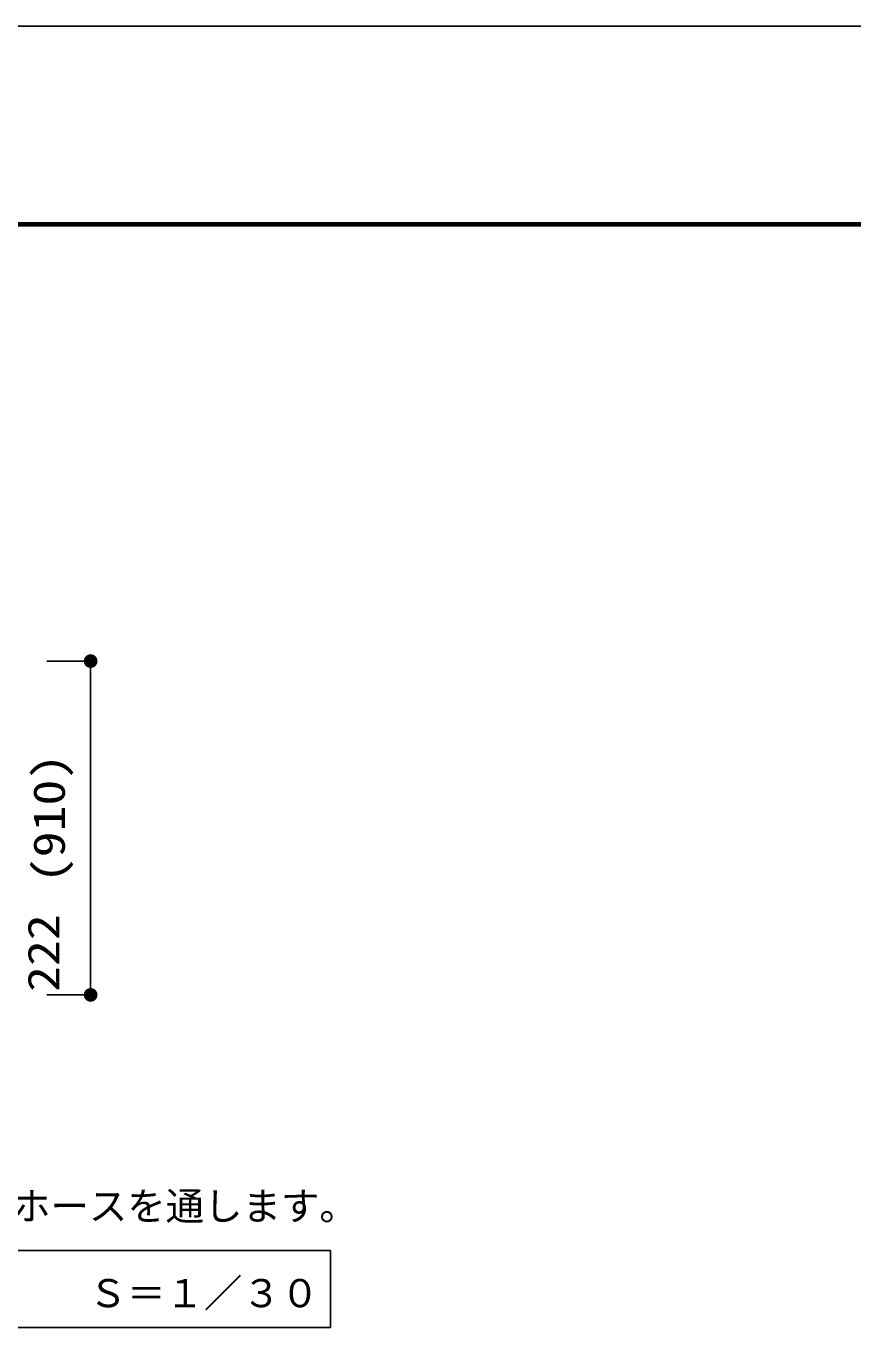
# Model space of a CAD drawing. Units: millimetres, scale not verified. Extents: x -23133 to 8910, y -6308 to 6308.
# Drawn here: x 1910 to 4170, y 2735 to 6308 of the extents above; entities that cross this region are included whole.
import ezdxf
from ezdxf.enums import TextEntityAlignment as Align

# ---------------------------------------------------------------- set-up
doc = ezdxf.new("R2010")
doc.units = ezdxf.units.MM
doc.header["$LTSCALE"] = 30
for name, color, linetype, lineweight in [('0-D_07', 3, 'Continuous', 25), ('1-5_00クル-フ-6寸法', 132, 'Continuous', 25), ('1-9_図面枠', 7, 'Continuous', 25), ('1-A_Axis_waku', 7, 'Continuous', 25)]:
    doc.layers.add(name, color=color, linetype=linetype, lineweight=lineweight)
doc.styles.add('ＭＳ ゴシック', font='')
doc.styles.get('ＭＳ ゴシック').set_extended_font_data('MS Gothic')

msp = doc.modelspace()

# ---------------------------------------------------------------- linework, layer by layer
at = {"layer": '0-D_07'}
for p, q in [((2741.52, 2962.08), (-438.02, 2962.08)), ((2741.52, 2752.07), (2741.52, 2962.08)), ((2741.52, 2752.07), (-438.02, 2752.07))]:
    msp.add_line(p, q, dxfattribs=at)
at = {"layer": '1-5_00クル-フ-6寸法', "color": 4}
for p, q in [((1966.34, 4572.71), (2086.34, 4572.71)), ((2086.34, 3660.71), (2086.34, 4572.71)), ((1966.34, 3660.71), (2086.34, 3660.71))]:
    msp.add_line(p, q, dxfattribs=at)
at = {"layer": '1-5_00クル-フ-6寸法'}
for points in [[(2086.34, 4572.71), (2067.63, 4573.89), (2067.93, 4576.23)], [(2086.34, 4572.71), (2067.63, 4571.54), (2067.63, 4573.89)], [(2086.34, 4572.71), (2067.93, 4576.23), (2068.51, 4578.51)], [(2086.34, 4572.71), (2068.51, 4578.51), (2069.38, 4580.7)], [(2086.34, 4572.71), (2069.38, 4580.7), (2070.51, 4582.76)], [(2086.34, 4572.71), (2070.51, 4582.76), (2071.9, 4584.66)], [(2086.34, 4572.71), (2071.9, 4584.66), (2073.51, 4586.38)], [(2086.34, 4572.71), (2073.51, 4586.38), (2075.32, 4587.88)], [(2086.34, 4572.71), (2075.32, 4587.88), (2077.31, 4589.14)], [(2086.34, 4572.71), (2077.31, 4589.14), (2079.44, 4590.15)], [(2086.34, 4572.71), (2079.44, 4590.15), (2081.68, 4590.87)], [(2086.34, 4572.71), (2081.68, 4590.87), (2083.99, 4591.31)], [(2086.34, 4572.71), (2083.99, 4591.31), (2086.34, 4591.46)], [(2086.34, 4572.71), (2086.34, 4591.46), (2088.69, 4591.31)], [(2086.34, 4572.71), (2088.69, 4591.31), (2091.01, 4590.87)], [(2086.34, 4572.71), (2091.01, 4590.87), (2093.25, 4590.15)], [(2086.34, 4572.71), (2093.25, 4590.15), (2095.38, 4589.14)], [(2086.34, 4572.71), (2095.38, 4589.14), (2097.37, 4587.88)], [(2086.34, 4572.71), (2097.37, 4587.88), (2099.18, 4586.38)], [(2086.34, 4572.71), (2099.18, 4586.38), (2100.79, 4584.66)], [(2086.34, 4572.71), (2100.79, 4584.66), (2102.18, 4582.76)], [(2086.34, 4572.71), (2102.18, 4582.76), (2103.31, 4580.7)], [(2086.34, 4572.71), (2103.31, 4580.7), (2104.18, 4578.51)], [(2086.34, 4572.71), (2104.18, 4578.51), (2104.76, 4576.23)], [(2086.34, 4572.71), (2104.76, 4576.23), (2105.06, 4573.89)], [(2086.34, 4572.71), (2105.06, 4573.89), (2105.06, 4571.54)], [(2086.34, 4572.71), (2067.93, 4569.2), (2067.63, 4571.54)], [(2086.34, 4572.71), (2068.51, 4566.92), (2067.93, 4569.2)], [(2086.34, 4572.71), (2069.38, 4564.73), (2068.51, 4566.92)], [(2086.34, 4572.71), (2070.51, 4562.67), (2069.38, 4564.73)], [(2086.34, 4572.71), (2071.9, 4560.76), (2070.51, 4562.67)], [(2086.34, 4572.71), (2073.51, 4559.04), (2071.9, 4560.76)], [(2086.34, 4572.71), (2075.32, 4557.54), (2073.51, 4559.04)], [(2086.34, 4572.71), (2077.31, 4556.28), (2075.32, 4557.54)], [(2086.34, 4572.71), (2079.44, 4555.28), (2077.31, 4556.28)], [(2086.34, 4572.71), (2081.68, 4554.55), (2079.44, 4555.28)], [(2086.34, 4572.71), (2083.99, 4554.11), (2081.68, 4554.55)], [(2086.34, 4572.71), (2086.34, 4553.96), (2083.99, 4554.11)], [(2086.34, 4572.71), (2088.69, 4554.11), (2086.34, 4553.96)], [(2086.34, 4572.71), (2091.01, 4554.55), (2088.69, 4554.11)], [(2086.34, 4572.71), (2093.25, 4555.28), (2091.01, 4554.55)], [(2086.34, 4572.71), (2095.38, 4556.28), (2093.25, 4555.28)], [(2086.34, 4572.71), (2097.37, 4557.54), (2095.38, 4556.28)], [(2086.34, 4572.71), (2099.18, 4559.04), (2097.37, 4557.54)], [(2086.34, 4572.71), (2100.79, 4560.76), (2099.18, 4559.04)], [(2086.34, 4572.71), (2102.18, 4562.67), (2100.79, 4560.76)], [(2086.34, 4572.71), (2103.31, 4564.73), (2102.18, 4562.67)], [(2086.34, 4572.71), (2104.18, 4566.92), (2103.31, 4564.73)], [(2086.34, 4572.71), (2104.76, 4569.2), (2104.18, 4566.92)], [(2086.34, 4572.71), (2105.06, 4571.54), (2104.76, 4569.2)], [(2086.34, 3660.71), (2067.63, 3661.89), (2067.93, 3664.23)], [(2086.34, 3660.71), (2067.63, 3659.54), (2067.63, 3661.89)], [(2086.34, 3660.71), (2067.93, 3657.2), (2067.63, 3659.54)], [(2086.34, 3660.71), (2067.93, 3664.23), (2068.51, 3666.51)], [(2086.34, 3660.71), (2068.51, 3654.92), (2067.93, 3657.2)], [(2086.34, 3660.71), (2068.51, 3666.51), (2069.38, 3668.7)], [(2086.34, 3660.71), (2069.38, 3652.73), (2068.51, 3654.92)], [(2086.34, 3660.71), (2069.38, 3668.7), (2070.51, 3670.76)], [(2086.34, 3660.71), (2070.51, 3650.67), (2069.38, 3652.73)], [(2086.34, 3660.71), (2070.51, 3670.76), (2071.9, 3672.66)], [(2086.34, 3660.71), (2071.9, 3648.76), (2070.51, 3650.67)], [(2086.34, 3660.71), (2071.9, 3672.66), (2073.51, 3674.38)], [(2086.34, 3660.71), (2073.51, 3647.04), (2071.9, 3648.76)], [(2086.34, 3660.71), (2073.51, 3674.38), (2075.32, 3675.88)], [(2086.34, 3660.71), (2075.32, 3645.54), (2073.51, 3647.04)], [(2086.34, 3660.71), (2075.32, 3675.88), (2077.31, 3677.14)], [(2086.34, 3660.71), (2077.31, 3644.28), (2075.32, 3645.54)], [(2086.34, 3660.71), (2077.31, 3677.14), (2079.44, 3678.15)], [(2086.34, 3660.71), (2079.44, 3643.28), (2077.31, 3644.28)], [(2086.34, 3660.71), (2079.44, 3678.15), (2081.68, 3678.87)], [(2086.34, 3660.71), (2081.68, 3642.55), (2079.44, 3643.28)], [(2086.34, 3660.71), (2081.68, 3678.87), (2083.99, 3679.31)], [(2086.34, 3660.71), (2083.99, 3642.11), (2081.68, 3642.55)], [(2086.34, 3660.71), (2083.99, 3679.31), (2086.34, 3679.46)], [(2086.34, 3660.71), (2086.34, 3641.96), (2083.99, 3642.11)], [(2086.34, 3660.71), (2086.34, 3679.46), (2088.69, 3679.31)], [(2086.34, 3660.71), (2088.69, 3679.31), (2091.01, 3678.87)], [(2086.34, 3660.71), (2091.01, 3678.87), (2093.25, 3678.15)], [(2086.34, 3660.71), (2093.25, 3678.15), (2095.38, 3677.14)], [(2086.34, 3660.71), (2095.38, 3677.14), (2097.37, 3675.88)], [(2086.34, 3660.71), (2097.37, 3675.88), (2099.18, 3674.38)], [(2086.34, 3660.71), (2099.18, 3674.38), (2100.79, 3672.66)], [(2086.34, 3660.71), (2100.79, 3672.66), (2102.18, 3670.76)], [(2086.34, 3660.71), (2102.18, 3670.76), (2103.31, 3668.7)], [(2086.34, 3660.71), (2103.31, 3668.7), (2104.18, 3666.51)], [(2086.34, 3660.71), (2104.18, 3666.51), (2104.76, 3664.23)], [(2086.34, 3660.71), (2104.76, 3664.23), (2105.06, 3661.89)], [(2086.34, 3660.71), (2105.06, 3661.89), (2105.06, 3659.54)], [(2086.34, 3660.71), (2088.69, 3642.11), (2086.34, 3641.96)], [(2086.34, 3660.71), (2091.01, 3642.55), (2088.69, 3642.11)], [(2086.34, 3660.71), (2093.25, 3643.28), (2091.01, 3642.55)], [(2086.34, 3660.71), (2095.38, 3644.28), (2093.25, 3643.28)], [(2086.34, 3660.71), (2097.37, 3645.54), (2095.38, 3644.28)], [(2086.34, 3660.71), (2099.18, 3647.04), (2097.37, 3645.54)], [(2086.34, 3660.71), (2100.79, 3648.76), (2099.18, 3647.04)], [(2086.34, 3660.71), (2102.18, 3650.67), (2100.79, 3648.76)], [(2086.34, 3660.71), (2103.31, 3652.73), (2102.18, 3650.67)], [(2086.34, 3660.71), (2104.18, 3654.92), (2103.31, 3652.73)], [(2086.34, 3660.71), (2104.76, 3657.2), (2104.18, 3654.92)], [(2086.34, 3660.71), (2105.06, 3659.54), (2104.76, 3657.2)]]:
    msp.add_solid(points, dxfattribs=at)
at = {"layer": '1-9_図面枠'}
msp.add_lwpolyline([(-8910, -6307.5), (-8910, 6307.5), (8910, 6307.5), (8910, -6307.5)], close=True, dxfattribs=at)
at = {"layer": '1-A_Axis_waku'}
for p, q in [((-7778.4, 5769.9), (8408.4, 5769.9)), ((-7777.8, 5769.3), (8407.8, 5769.3)), ((-7777.2, 5768.7), (8407.2, 5768.7)), ((-7776.6, 5768.1), (8406.6, 5768.1)), ((-7776, 5767.5), (8406, 5767.5)), ((-7775.4, 5766.9), (8405.4, 5766.9)), ((-7774.8, 5766.3), (8404.8, 5766.3)), ((-7774.2, 5765.7), (8404.2, 5765.7)), ((-7773.6, 5765.1), (8403.6, 5765.1)), ((-7773, 5764.5), (8403, 5764.5)), ((-7772.4, 5763.9), (8402.4, 5763.9)), ((-7771.8, 5763.3), (8401.8, 5763.3)), ((-7771.2, 5762.7), (8401.2, 5762.7)), ((-7770.6, 5762.1), (8400.6, 5762.1)), ((-7770, 5761.5), (8400, 5761.5))]:
    msp.add_line(p, q, dxfattribs=at)

# ---------------------------------------------------------------- texts
at = {"layer": '0-D_07', "color": 4, "style": 'ＭＳ ゴシック'}
for s, p in [('※PF22については、リン除去装置内部より付属のホースを通します。', (-438.02, 3022.04)), ('Ｓ＝１／３０', (2080.79, 2784.33))]:
    msp.add_text(s, height=76.98, dxfattribs=at).set_placement(p, align=Align.BOTTOM_LEFT)
at = {"layer": '1-5_00クル-フ-6寸法', "color": 3, "style": 'ＭＳ ゴシック', "width": 1.2}
for s, p in [('(910)', (2041.93, 3965.86)), ('222', (2026.75, 3668.86))]:
    msp.add_text(s, height=86.66, rotation=90, dxfattribs=at).set_placement(p, align=Align.BOTTOM_LEFT)

doc.saveas('drawing.dxf')
